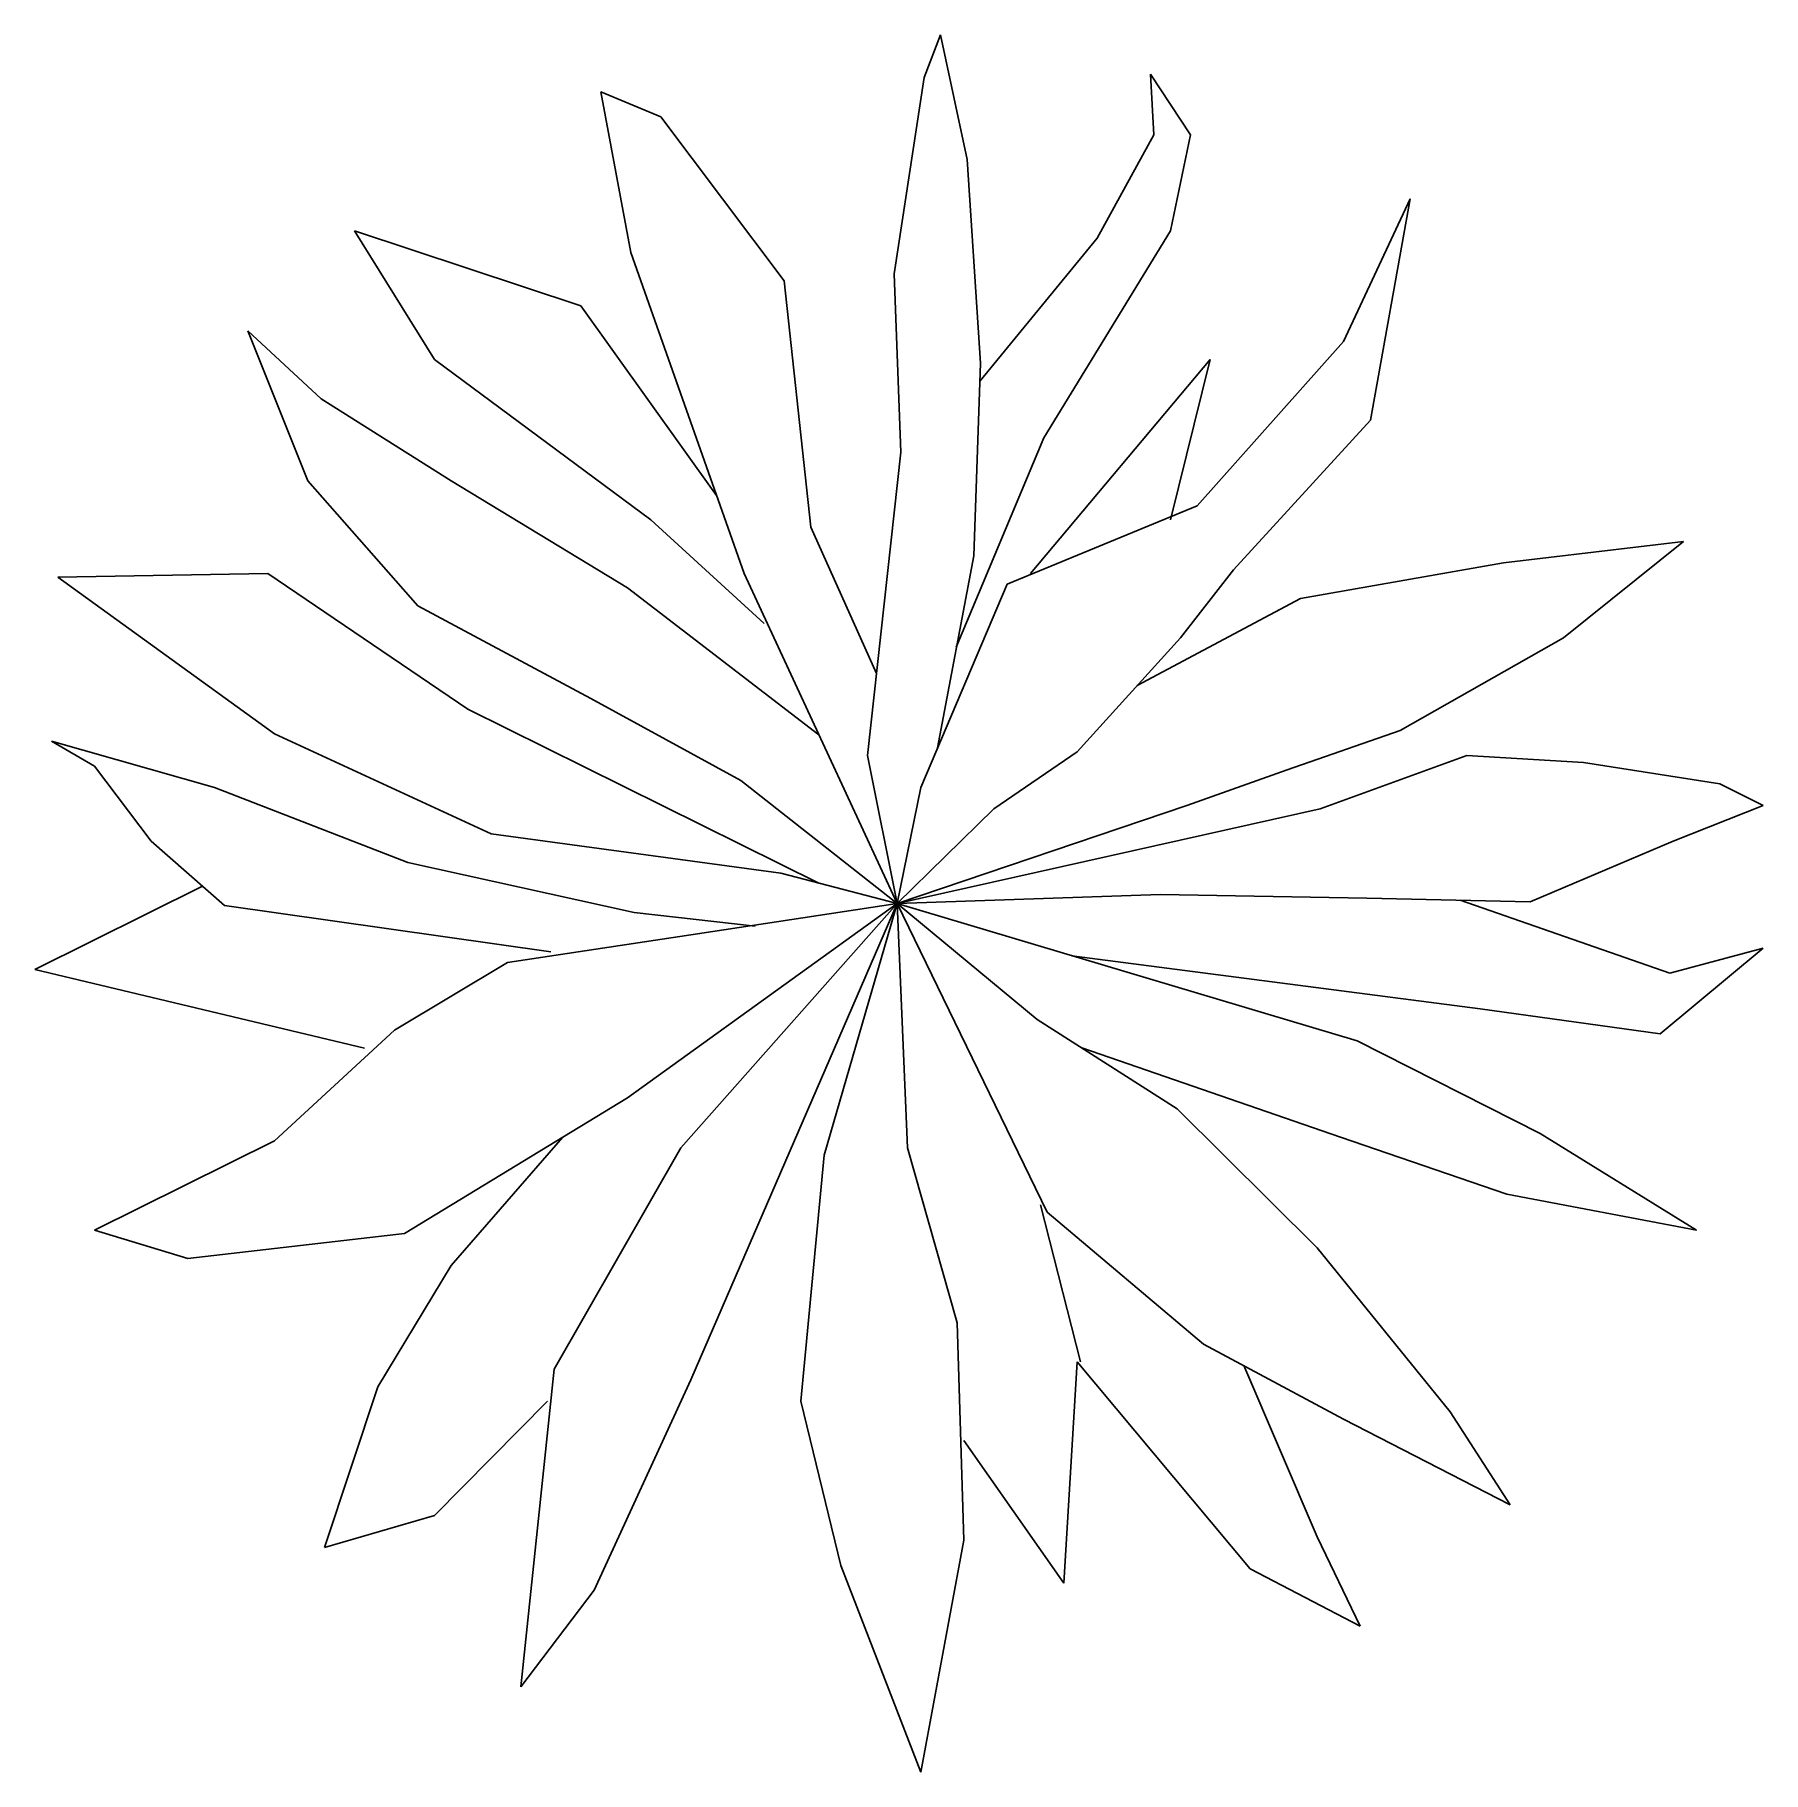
# Model space of a CAD drawing. Extents: x -5.9 to 6, y -6 to 6.
import ezdxf

# ---------------------------------------------------------------- set-up
doc = ezdxf.new("R2010")
doc.units = 0
doc.layers.get('0').update_dxf_attribs({"color": 84, "linetype": 'CONTINUOUS'})

msp = doc.modelspace()

# ---------------------------------------------------------------- linework, layer by layer
at = {"color": 0}
for p, q in [((0.219, 5.675), (0.334, 5.971)), ((0.334, 5.971), (0.518, 5.109)), ((0.012, 4.32), (0.219, 5.675)), ((1.806, 5.281), (1.783, 5.7)), ((1.783, 5.7), (2.059, 5.281)), ((-1.598, 5.404), (-2.012, 5.576)), ((-2.012, 5.576), (-1.805, 4.468)), ((-0.747, 4.271), (-1.598, 5.404)), ((1.415, 4.566), (1.806, 5.281)), ((2.059, 5.281), (1.921, 4.616)), ((0.518, 5.109), (0.61, 3.704)), ((3.116, 3.852), (3.577, 4.837)), ((3.577, 4.837), (3.301, 3.31)), ((-2.15, 4.098), (-3.714, 4.616)), ((-3.714, 4.616), (-3.162, 3.729)), ((0.606, 3.582), (1.415, 4.566)), ((1.921, 4.616), (1.047, 3.187)), ((-1.805, 4.468), (-1.023, 2.25)), ((-0.563, 2.571), (-0.747, 4.271)), ((0.058, 3.088), (0.012, 4.32)), ((-1.214, 2.79), (-2.15, 4.098)), ((-3.944, 3.457), (-4.45, 3.926)), ((-4.45, 3.926), (-4.036, 2.891)), ((2.105, 2.718), (3.116, 3.852)), ((-3.162, 3.729), (-1.667, 2.62)), ((0.955, 2.25), (2.196, 3.729)), ((2.196, 3.729), (1.921, 2.62)), ((0.61, 3.704), (0.564, 2.373)), ((-3.047, 2.891), (-3.944, 3.457)), ((3.301, 3.31), (2.357, 2.275)), ((1.047, 3.187), (0.44, 1.742)), ((-0.172, 0.993), (0.058, 3.088)), ((-4.036, 2.891), (-3.277, 2.028)), ((-1.828, 2.152), (-3.047, 2.891)), ((0.794, 2.176), (2.105, 2.718)), ((-1.667, 2.62), (-0.885, 1.905)), ((-0.11, 1.56), (-0.563, 2.571)), ((4.221, 2.324), (5.463, 2.472)), ((5.463, 2.472), (4.634, 1.807)), ((0.564, 2.373), (0.313, 1.047)), ((2.818, 2.078), (4.221, 2.324)), ((-5.761, 2.226), (-4.312, 2.25)), ((-4.266, 1.142), (-5.761, 2.226)), ((-4.312, 2.25), (-2.932, 1.314)), ((-1.023, 2.25), (0.033, -0.029)), ((0.196, 0.772), (0.794, 2.176)), ((2.357, 2.275), (1.989, 1.807)), ((-0.508, 1.137), (-1.828, 2.152)), ((1.692, 1.477), (2.818, 2.078)), ((-3.277, 2.028), (-2.081, 1.388)), ((1.989, 1.807), (1.277, 1.018)), ((4.634, 1.807), (3.507, 1.166)), ((-2.081, 1.388), (-1.046, 0.821)), ((-2.932, 1.314), (-0.508, 0.112)), ((-5.508, 0.919), (-5.806, 1.092)), ((-5.806, 1.092), (-4.68, 0.772)), ((-2.771, 0.452), (-4.266, 1.142)), ((3.507, 1.166), (2.726, 0.895)), ((0.033, -0.029), (-0.172, 0.993)), ((1.277, 1.018), (0.702, 0.624)), ((2.955, 0.624), (3.967, 0.993)), ((3.967, 0.993), (4.772, 0.944)), ((-5.117, 0.402), (-5.508, 0.919)), ((2.726, 0.895), (2.035, 0.648)), ((4.772, 0.944), (5.715, 0.797)), ((-4.68, 0.772), (-3.346, 0.254)), ((-1.046, 0.821), (0.033, -0.029)), ((0.033, -0.029), (0.196, 0.772)), ((5.715, 0.797), (6.014, 0.648)), ((2.035, 0.648), (0.033, -0.029)), ((0.702, 0.624), (0.033, -0.029)), ((0.033, -0.029), (2.955, 0.624)), ((6.014, 0.648), (5.393, 0.402)), ((-4.611, -0.042), (-5.117, 0.402)), ((-0.77, 0.18), (-2.771, 0.452)), ((5.393, 0.402), (4.404, -0.017)), ((-3.346, 0.254), (-1.782, -0.091)), ((0.033, -0.029), (-0.77, 0.18)), ((-4.763, 0.092), (-5.922, -0.485)), ((1.852, 0.033), (0.033, -0.029)), ((3.277, 0.008), (1.852, 0.033)), ((4.404, -0.017), (3.277, 0.008)), ((-2.357, -0.362), (-4.611, -0.042)), ((-1.828, -1.372), (0.033, -0.029)), ((-1.782, -0.091), (-0.948, -0.185)), ((0.033, -0.029), (-1.46, -1.717)), ((-1.391, -3.319), (0.033, -0.029)), ((0.033, -0.029), (-1.345, -0.238)), ((0.033, -0.029), (-0.471, -1.766)), ((0.104, -1.717), (0.033, -0.029)), ((0.033, -0.029), (1.069, -2.161)), ((1.001, -0.83), (0.033, -0.029)), ((3.209, -0.977), (0.033, -0.029)), ((3.922, -0.006), (5.37, -0.51)), ((-1.345, -0.238), (-2.656, -0.436)), ((6.014, -0.337), (5.302, -0.928)), ((5.37, -0.51), (6.014, -0.337)), ((-2.656, -0.436), (-3.438, -0.904)), ((4.06, -0.756), (1.24, -0.39)), ((-5.922, -0.485), (-3.645, -1.027)), ((1.967, -1.446), (1.001, -0.83)), ((5.302, -0.928), (4.06, -0.756)), ((-3.438, -0.904), (-4.266, -1.667)), ((1.309, -1.026), (3.094, -1.643)), ((4.473, -1.618), (3.209, -0.977)), ((-3.369, -2.308), (-1.828, -1.372)), ((2.933, -2.407), (1.967, -1.446)), ((-4.266, -1.667), (-5.508, -2.284)), ((-2.278, -1.645), (-3.047, -2.53)), ((3.094, -1.643), (4.243, -2.037)), ((5.554, -2.284), (4.473, -1.618)), ((-1.46, -1.717), (-2.334, -3.245)), ((-0.471, -1.766), (-0.632, -3.466)), ((0.449, -2.925), (0.104, -1.717)), ((4.243, -2.037), (5.554, -2.284)), ((1.3, -3.195), (1.024, -2.111)), ((1.069, -2.161), (2.15, -3.072)), ((-5.508, -2.284), (-4.864, -2.481)), ((-4.864, -2.481), (-3.369, -2.308)), ((3.853, -3.54), (2.933, -2.407)), ((-3.047, -2.53), (-3.553, -3.368)), ((0.495, -4.427), (0.449, -2.925)), ((2.15, -3.072), (3.116, -3.59)), ((1.185, -4.723), (1.277, -3.195)), ((1.277, -3.195), (2.472, -4.625)), ((2.933, -4.403), (2.427, -3.22)), ((-2.334, -3.245), (-2.564, -5.438)), ((-2.058, -4.772), (-1.391, -3.319)), ((-3.553, -3.368), (-3.921, -4.477)), ((-3.162, -4.255), (-2.38, -3.466)), ((-0.632, -3.466), (-0.356, -4.6)), ((3.116, -3.59), (4.266, -4.181)), ((4.266, -4.181), (3.853, -3.54)), ((0.495, -3.737), (1.185, -4.723)), ((-3.921, -4.477), (-3.162, -4.255)), ((0.196, -6.029), (0.495, -4.427)), ((3.231, -5.019), (2.933, -4.403)), ((-0.356, -4.6), (0.196, -6.029)), ((2.472, -4.625), (3.231, -5.019)), ((-2.564, -5.438), (-2.058, -4.772))]:
    msp.add_line(p, q, dxfattribs=at)

doc.saveas('drawing.dxf')
